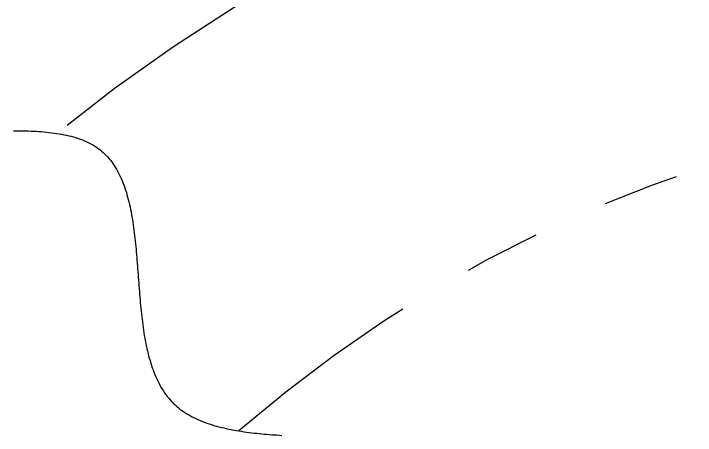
# Model space of a CAD drawing. Extents: x -609 to 199, y 159 to 558.
# Drawn here: x -464.67 to -451.22, y 357.05 to 365.36 of the extents above; entities that cross this region are included whole.
import ezdxf

# ---------------------------------------------------------------- set-up
doc = ezdxf.new("R2010")
doc.units = 0
doc.linetypes.add('PHANTOM', pattern=[15, 7.5, -1.5, 1.5, -1.5, 1.5, -1.5])
doc.layers.get('0').update_dxf_attribs({"linetype": 'CONTINUOUS'})

msp = doc.modelspace()

# ---------------------------------------------------------------- linework, layer by layer
at = {"color": 7}
msp.add_polyline3d([(-464.667, 363.055, 0), (-464.619, 363.055, 0), (-464.57, 363.054, 0), (-464.521, 363.053, 0), (-464.472, 363.052, 0), (-464.422, 363.051, 0), (-464.373, 363.05, 0), (-464.322, 363.048, 0), (-464.272, 363.045, 0), (-464.222, 363.042, 0), (-464.171, 363.039, 0), (-464.121, 363.036, 0), (-464.07, 363.031, 0), (-464.02, 363.027, 0), (-463.97, 363.021, 0), (-463.92, 363.015, 0), (-463.87, 363.009, 0), (-463.821, 363.002, 0), (-463.772, 362.994, 0), (-463.723, 362.985, 0), (-463.675, 362.976, 0), (-463.627, 362.966, 0), (-463.579, 362.955, 0), (-463.533, 362.944, 0), (-463.487, 362.931, 0), (-463.441, 362.918, 0), (-463.397, 362.904, 0), (-463.353, 362.888, 0), (-463.31, 362.872, 0), (-463.267, 362.855, 0), (-463.226, 362.837, 0), (-463.186, 362.818, 0), (-463.147, 362.798, 0), (-463.108, 362.777, 0), (-463.071, 362.754, 0), (-463.035, 362.731, 0), (-463, 362.706, 0), (-462.967, 362.681, 0), (-462.934, 362.654, 0), (-462.902, 362.626, 0), (-462.872, 362.597, 0), (-462.842, 362.568, 0), (-462.813, 362.537, 0), (-462.786, 362.505, 0), (-462.759, 362.473, 0), (-462.733, 362.439, 0), (-462.708, 362.405, 0), (-462.684, 362.369, 0), (-462.661, 362.333, 0), (-462.639, 362.296, 0), (-462.617, 362.258, 0), (-462.597, 362.219, 0), (-462.577, 362.18, 0), (-462.558, 362.139, 0), (-462.54, 362.098, 0), (-462.522, 362.056, 0), (-462.505, 362.014, 0), (-462.489, 361.971, 0), (-462.473, 361.927, 0), (-462.459, 361.882, 0), (-462.444, 361.837, 0), (-462.431, 361.791, 0), (-462.418, 361.745, 0), (-462.405, 361.698, 0), (-462.394, 361.65, 0), (-462.382, 361.602, 0), (-462.371, 361.553, 0), (-462.361, 361.504, 0), (-462.351, 361.455, 0), (-462.342, 361.404, 0), (-462.333, 361.354, 0), (-462.325, 361.303, 0), (-462.316, 361.251, 0), (-462.309, 361.2, 0), (-462.301, 361.147, 0), (-462.294, 361.095, 0), (-462.288, 361.042, 0), (-462.281, 360.989, 0), (-462.275, 360.935, 0), (-462.269, 360.881, 0), (-462.264, 360.827, 0), (-462.258, 360.773, 0), (-462.253, 360.719, 0), (-462.248, 360.664, 0), (-462.244, 360.609, 0), (-462.239, 360.554, 0), (-462.234, 360.499, 0), (-462.23, 360.443, 0), (-462.226, 360.388, 0), (-462.221, 360.332, 0), (-462.217, 360.277, 0), (-462.213, 360.221, 0), (-462.209, 360.165, 0), (-462.205, 360.109, 0), (-462.2, 360.054, 0), (-462.196, 359.998, 0), (-462.192, 359.942, 0), (-462.187, 359.887, 0), (-462.183, 359.831, 0), (-462.178, 359.776, 0), (-462.173, 359.72, 0), (-462.168, 359.665, 0), (-462.163, 359.61, 0), (-462.158, 359.555, 0), (-462.152, 359.5, 0), (-462.146, 359.446, 0), (-462.14, 359.392, 0), (-462.134, 359.338, 0), (-462.127, 359.284, 0), (-462.12, 359.23, 0), (-462.113, 359.177, 0), (-462.105, 359.124, 0), (-462.097, 359.072, 0), (-462.089, 359.02, 0), (-462.08, 358.968, 0), (-462.07, 358.917, 0), (-462.06, 358.866, 0), (-462.05, 358.815, 0), (-462.039, 358.765, 0), (-462.028, 358.716, 0), (-462.016, 358.667, 0), (-462.004, 358.618, 0), (-461.991, 358.57, 0), (-461.977, 358.523, 0), (-461.963, 358.476, 0), (-461.948, 358.429, 0), (-461.933, 358.384, 0), (-461.917, 358.339, 0), (-461.9, 358.294, 0), (-461.882, 358.251, 0), (-461.864, 358.207, 0), (-461.845, 358.165, 0), (-461.825, 358.123, 0), (-461.804, 358.083, 0), (-461.783, 358.042, 0), (-461.761, 358.003, 0), (-461.737, 357.964, 0), (-461.713, 357.927, 0), (-461.689, 357.89, 0), (-461.663, 357.854, 0), (-461.636, 357.818, 0), (-461.608, 357.784, 0), (-461.58, 357.751, 0), (-461.55, 357.718, 0), (-461.519, 357.687, 0), (-461.488, 357.656, 0), (-461.455, 357.627, 0), (-461.421, 357.598, 0), (-461.386, 357.57, 0), (-461.351, 357.544, 0), (-461.314, 357.518, 0), (-461.276, 357.493, 0), (-461.238, 357.47, 0), (-461.198, 357.447, 0), (-461.158, 357.425, 0), (-461.116, 357.404, 0), (-461.075, 357.383, 0), (-461.032, 357.364, 0), (-460.989, 357.345, 0), (-460.944, 357.327, 0), (-460.9, 357.31, 0), (-460.854, 357.293, 0), (-460.809, 357.278, 0), (-460.762, 357.263, 0), (-460.715, 357.248, 0), (-460.668, 357.235, 0), (-460.62, 357.222, 0), (-460.572, 357.209, 0), (-460.523, 357.198, 0), (-460.474, 357.186, 0), (-460.425, 357.176, 0), (-460.375, 357.166, 0), (-460.326, 357.156, 0), (-460.276, 357.147, 0), (-460.226, 357.139, 0), (-460.175, 357.131, 0), (-460.125, 357.123, 0), (-460.074, 357.116, 0), (-460.024, 357.109, 0), (-459.973, 357.103, 0), (-459.923, 357.097, 0), (-459.872, 357.091, 0), (-459.822, 357.086, 0), (-459.772, 357.081, 0), (-459.722, 357.077, 0), (-459.672, 357.072, 0), (-459.622, 357.068, 0), (-459.573, 357.064, 0), (-459.524, 357.061, 0), (-459.475, 357.058, 0), (-459.426, 357.054, 0), (-459.378, 357.051, 0)], dxfattribs=at)
at = {"color": 3, "linetype": 'PHANTOM'}
for radius, end in [(33.4, 129.047), (26.6, 130.9943)]:
    msp.add_arc((-442.773, 337.061), radius, 90, end, dxfattribs=at)

doc.saveas('drawing.dxf')
